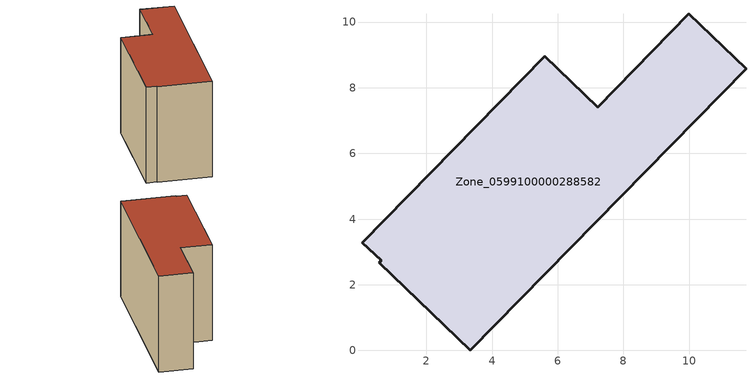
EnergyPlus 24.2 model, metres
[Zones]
Zone_0599100000288582
 floor ground (C_G): 0.05,3.27 5.6,8.96 7.22,7.4 9.99,10.26 11.73,8.58 3.34,0 0.56,2.68 0.63,2.75 z0
 wall outside (C_F): 11.73,8.58 9.99,10.26 7.22,7.4 5.6,8.96 0.05,3.27 0.63,2.75 0.56,2.68 3.34,0 11.73,8.58 z0:7.33
 roof outside (C_R): 5.6,8.96 0.05,3.27 0.63,2.75 0.56,2.68 3.34,0 11.73,8.58 9.99,10.26 7.22,7.4 z7.33
[BUILDING]
Pand.0599100000288582: North Axis=0; Terrain=City; Loads Convergence Tolerance Value=0.04; Temperature Convergence Tolerance Value=0.4; Solar Distribution=FullExterior; Maximum Number of Warmup Days=25; Minimum Number of Warmup Days=1
[Site:Location]
Rotterdam.The.Hague.AP_ZH_NLD Design_Conditions: Latitude=51.96; Longitude=4.45; Time Zone=1; Elevation=-4.5
[SITE:GROUNDTEMPERATURE:BUILDINGSURFACE]
18, 18, 18, 18, 18, 18, 18, 18, 18, 18, 18, 18
[MATERIAL] Thermal Absorptance=0.9; Solar Absorptance=0.7; Visible Absorptance=0.7
Name | Roughness | Thickness | Conductivity | Density | Specific Heat
G.TI.1946 | MediumSmooth | 0.15 | 1 | 540 | 1210
F.TI.1946 | Rough | 0.3 | 0.857143 | 1920 | 840
R.TI.1946 | MediumRough | 0.2 | 0.1 | 1500 | 1000
[CONSTRUCTION]
C_G: G.TI.1946
C_F: F.TI.1946
C_R: R.TI.1946
[ZONE]
Zone_0599100000288582: Type=1; Multiplier=1; Ceiling Height=Autocalculate; Volume=Autocalculate; Floor Area=autocalculate; Part of Total Floor Area=Yes
[ZONEINFILTRATION:DESIGNFLOWRATE]
Infil_Zone_0599100000288582: Zone or ZoneList or Space or SpaceList=Zone_0599100000288582; Schedule=AlwaysOn; Design Flow Rate Calculation Method=Flow/Area; Flow Rate per Floor Area=0.003; Constant Term Coefficient=1; Temperature Term Coefficient=0; Velocity Term Coefficient=0; Velocity Squared Term Coefficient=0
[HVACTEMPLATE:ZONE:IDEALLOADSAIRSYSTEM]
Zone_0599100000288582: Maximum Heating Supply Air Temperature=50; Minimum Cooling Supply Air Temperature=13; Maximum Heating Supply Air Humidity Ratio=0.0156; Minimum Cooling Supply Air Humidity Ratio=0.0077; Heating Limit=NoLimit; Cooling Limit=NoLimit; Dehumidification Control Type=ConstantSensibleHeatRatio; Cooling Sensible Heat Ratio=0.7; Dehumidification Setpoint=60; Humidification Control Type=None; Humidification Setpoint=30; Outdoor Air Method=None; Outdoor Air Flow Rate per Person=0.00944; Outdoor Air Flow Rate per Zone Floor Area=0; Outdoor Air Flow Rate per Zone=0; Demand Controlled Ventilation Type=None; Outdoor Air Economizer Type=NoEconomizer; Heat Recovery Type=None; Sensible Heat Recovery Effectiveness=0.7; Latent Heat Recovery Effectiveness=0.65
[ZONECONTROL:THERMOSTAT]
ThermostatControl_Zone_0599100000288582: Zone or ZoneList=Zone_0599100000288582; Control Type Schedule=DualSetpointControlType; Control 1=Thermostat_Zone_0599100000288582; Temperature Difference Between Cutout And Setpoint=0
[THERMOSTATSETPOINT:DUALSETPOINT]
Thermostat_Zone_0599100000288582: Heating Setpoint Temperature Schedule=HeatingSetpoint_Zone_0599100000288582; Cooling Setpoint Temperature Schedule=CoolingSetpoint_Zone_0599100000288582
[SCHEDULE:COMPACT]
HeatingSetpoint_Zone_0599100000288582: Through: 12/31, For: AllDays, Until: 24:00, 21
CoolingSetpoint_Zone_0599100000288582: Through: 12/31, For: AllDays, Until: 24:00, 24
DualSetpointControlType: Through: 12/31, For: AllDays, Until: 24:00, 4
AlwaysOn: Through: 12/31, For: AllDays, Until: 24:00, 1
